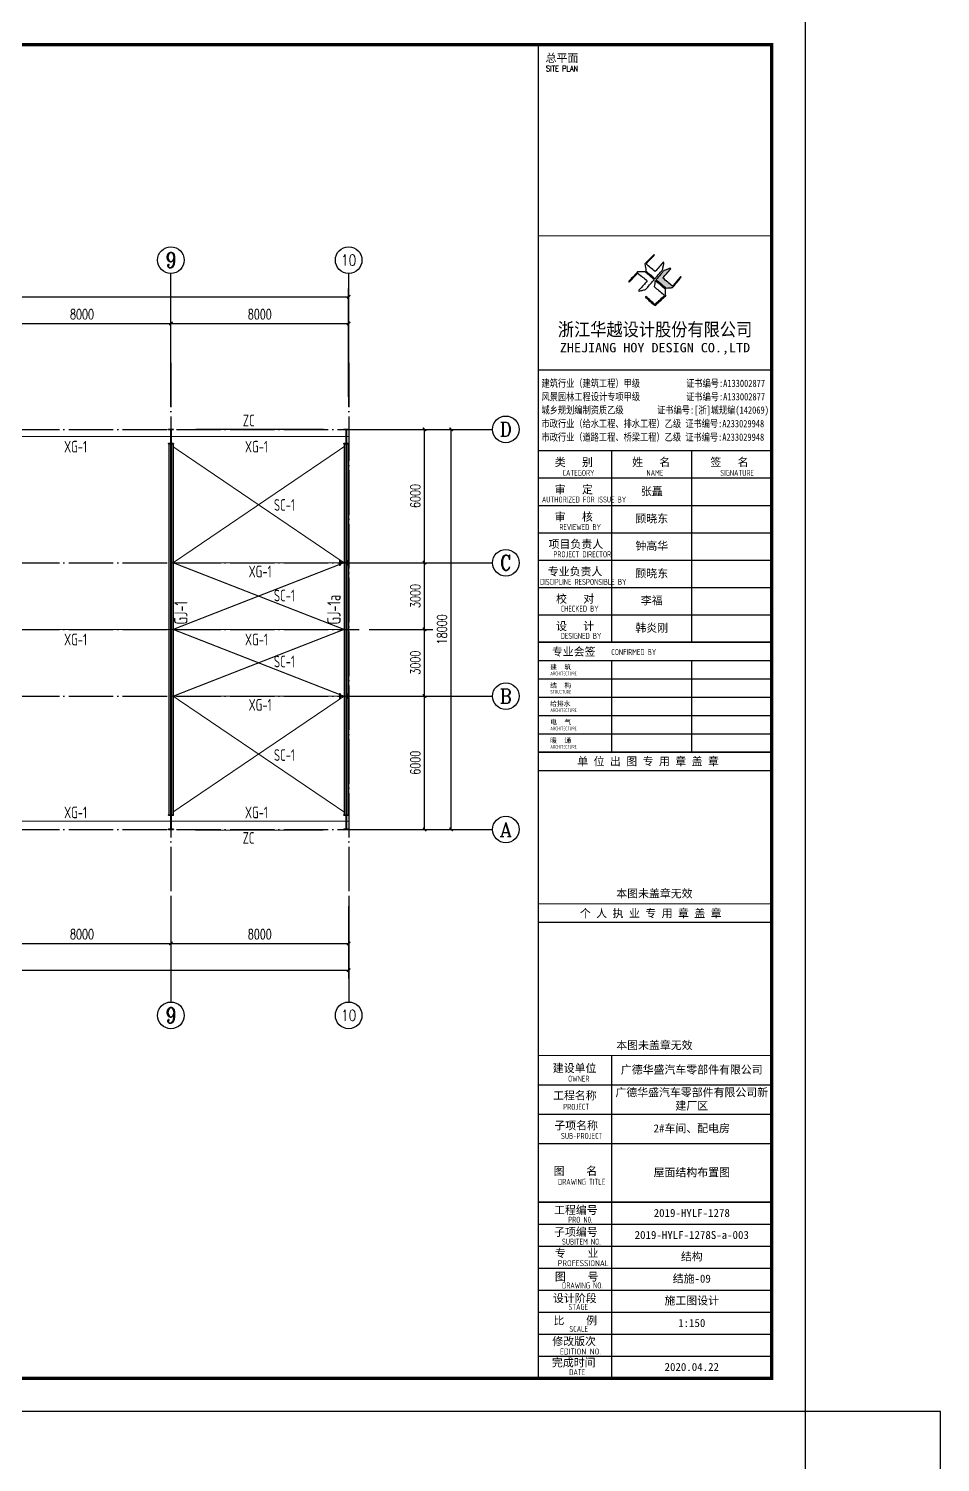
# Model space of a CAD drawing. Header units: millimetres. Extents: x 4533265 to 4958735, y 18976699 to 19555898.
# Drawn here: x 4621737 to 4662774, y 19134250 to 19198749 of the extents above; entities that cross this region are included whole.
import ezdxf
from ezdxf.enums import TextEntityAlignment as Align

# ---------------------------------------------------------------- set-up
doc = ezdxf.new("R2010")
doc.units = ezdxf.units.MM
doc.header["$LTSCALE"] = 1000
doc.header["$MEASUREMENT"] = 0
doc.linetypes.add('DOTE', pattern=[2.42, 2, -0.2, 0.02, -0.2])
doc.layers.get('Defpoints').update_dxf_attribs({"color": 1})
for name, color, linetype in [('3T_WOOD', 21, 'Continuous'), ('AXIS_TEXT', 7, 'Continuous'), ('AXIS_外部', 171, 'Continuous'), ('DOTE', 250, 'DOTE'), ('PUB_TEXT', 7, 'Continuous'), ('PUB_TITLE', 4, 'Continuous'), ('TK', 4, 'Continuous'), ('中粗', 4, 'Continuous')]:
    doc.layers.add(name, color=color, linetype=linetype)
doc.layers.add('Pkpm_柱子', color=3, linetype='Continuous', lineweight=35)
doc.styles.add('-宋体', font='', dxfattribs={"width": 0.8})
doc.styles.add('_TCH_AXIS', font='COMPLEX', dxfattribs={"bigfont": 'GBCBIG'})
doc.styles.add('_TCH_DIM_T3', font='SIMPLEX', dxfattribs={"width": 0.705882, "bigfont": 'GBCBIG'})
doc.styles.add('COMPLEX', font='COMPLEX')
doc.styles.add('HT', font='simhei.ttf', dxfattribs={"width": 0.7})
doc.styles.add('ROMANS', font='romans', dxfattribs={"width": 0.65, "height": 231.275})
doc.styles.add('TSSD_Dimension', font='Tssdeng.shx', dxfattribs={"width": 0.7, "bigfont": 'hztxt.shx'})
doc.styles.add('TSSD_REIN', font='tssdeng.shx', dxfattribs={"width": 0.7, "bigfont": 'tssdchn.shx'})
doc.styles.add('图签宋体', font='', dxfattribs={"height": 300})
doc.styles.add('图签黑体', font='simhei.ttf', dxfattribs={"height": 550})
doc.styles.get('-宋体').set_extended_font_data('SimSun')
doc.styles.get('图签宋体').set_extended_font_data('NSimSun')
doc.dimstyles.new('_TCH_ARCH&&150', dxfattribs={"dimtxt": 446.25, "dimasz": 150, "dimexe": 375, "dimexo": 450, "dimgap": 189.375, "dimtad": 1, "dimdec": 0, "dimzin": 0, "dimdsep": 46, "dimtxsty": '_TCH_DIM_T3', "dimblk": 'ARCHTICK', "dimcen": 0.09, "dimclrt": 7, "dimazin": 2, "dimtfac": 1, "dimtdec": 0, "dimtix": 1, "dimtmove": 2, "dimatfit": 3, "dimfxl": 0, "dimtolj": 1, "dimtzin": 0, "dimarcsym": 0})

# ---------------------------------------------------------------- blocks, each defined once
blk = doc.blocks.new('Q2321321321')
at = {"layer": 'PUB_TEXT', "style": 'TSSD_Dimension', "width": 0.7}
for p in [(4592466, 19147904), (4600180, 19147904), (4608048, 19147904), (4615763, 19147904), (4624024, 19147904), (4632363, 19147904), (4640504, 19147904)]:
    blk.add_text('XG-1', height=525, dxfattribs=at).set_placement(p)
blk = doc.blocks.new('A$C053D6479')
at = {"layer": 'PUB_TITLE'}
h = blk.add_hatch(color=256, dxfattribs=at)
h.dxf.hatch_style = 1
edge = h.paths.add_edge_path()
edge.add_spline(control_points=[(1026, 827), (1105, 920), (1188, 1008), (1266, 1102)], knot_values=[13, 13, 13, 13, 14, 14, 14, 14], degree=3, periodic=0)
edge.add_spline(control_points=[(1266, 1102), (1258, 1111), (1249, 1119), (1239, 1116)], knot_values=[12, 12, 12, 12, 13, 13, 13, 13], degree=3, periodic=0)
edge.add_spline(control_points=[(1239, 1116), (1210, 1107), (1179, 1092), (1144, 1077)], knot_values=[11, 11, 11, 11, 12, 12, 12, 12], degree=3, periodic=0)
edge.add_spline(control_points=[(1144, 1077), (1109, 1063), (1069, 1053), (1047, 1038)], knot_values=[10, 10, 10, 10, 11, 11, 11, 11], degree=3, periodic=0)
edge.add_spline(control_points=[(1047, 1038), (1028, 1026), (1007, 992), (991, 972)], knot_values=[9, 9, 9, 9, 10, 10, 10, 10], degree=3, periodic=0)
edge.add_spline(control_points=[(991, 972), (942, 913), (899, 868), (849, 810)], knot_values=[8, 8, 8, 8, 9, 9, 9, 9], degree=3, periodic=0)
edge.add_spline(control_points=[(849, 810), (842, 801), (822, 776), (822, 775)], knot_values=[7, 7, 7, 7, 8, 8, 8, 8], degree=3, periodic=0)
edge.add_spline(control_points=[(822, 775), (823, 771), (848, 752), (859, 744)], knot_values=[6, 6, 6, 6, 7, 7, 7, 7], degree=3, periodic=0)
edge.add_spline(control_points=[(859, 744), (949, 670), (1035, 592), (1122, 521)], knot_values=[5, 5, 5, 5, 6, 6, 6, 6], degree=3, periodic=0)
edge.add_spline(control_points=[(1122, 521), (1153, 527), (1185, 530), (1217, 533)], knot_values=[4, 4, 4, 4, 5, 5, 5, 5], degree=3, periodic=0)
edge.add_spline(control_points=[(1217, 533), (1246, 535), (1293, 532), (1316, 542)], knot_values=[3, 3, 3, 3, 4, 4, 4, 4], degree=3, periodic=0)
edge.add_spline(control_points=[(1316, 542), (1327, 547), (1338, 565), (1349, 579)], knot_values=[2, 2, 2, 2, 3, 3, 3, 3], degree=3, periodic=0)
edge.add_spline(control_points=[(1349, 579), (1423, 670), (1507, 759), (1572, 848)], knot_values=[1, 1, 1, 1, 2, 2, 2, 2], degree=3, periodic=0)
edge.add_spline(control_points=[(1572, 848), (1564, 852), (1561, 861), (1551, 862)], knot_values=[0, 0, 0, 0, 1, 1, 1, 1], degree=3, periodic=0)
edge.add_spline(control_points=[(1551, 862), (1469, 769), (1393, 671), (1310, 579)], knot_values=[15, 15, 15, 15, 16, 16, 16, 16], degree=3, periodic=0)
edge.add_spline(control_points=[(1310, 579), (1216, 662), (1118, 742), (1026, 827)], knot_values=[14, 14, 14, 14, 15, 15, 15, 15], degree=3, periodic=0)
at = {"layer": 'TK'}
for points, knots in [([(1031, 1298), (1066, 1286), (1054, 1262), (1045, 1224), (1036, 1188), (1031, 1158), (1024, 1121), (1020, 1104), (1017, 1085), (1012, 1071), (1004, 1052), (976, 1026), (956, 1003), (906, 946), (866, 899), (814, 839), (806, 829), (789, 806), (787, 806), (777, 804), (728, 856), (719, 864), (651, 922), (580, 978), (514, 1036), (509, 1106), (488, 1176), (479, 1247), (570, 1343), (663, 1436), (758, 1526), (764, 1523), (768, 1518), (774, 1515), (693, 1422), (599, 1343), (520, 1249), (607, 1171), (698, 1096), (789, 1021), (874, 1109), (950, 1206), (1031, 1298)], [0, 0, 0, 0, 1, 1, 1, 2, 2, 2, 3, 3, 3, 4, 4, 4, 5, 5, 5, 6, 6, 6, 7, 7, 7, 8, 8, 8, 9, 9, 9, 10, 10, 10, 11, 11, 11, 12, 12, 12, 13, 13, 13, 14, 14, 14, 14]), ([(555, 949), (624, 891), (699, 833), (760, 773), (689, 691), (614, 604), (539, 517), (529, 505), (516, 487), (506, 482), (492, 475), (469, 472), (452, 467), (416, 456), (383, 448), (342, 438), (323, 433), (297, 422), (293, 440), (291, 452), (313, 470), (322, 480), (400, 566), (477, 652), (553, 736), (460, 815), (366, 894), (270, 970), (183, 883), (101, 791), (16, 703), (-18, 714), (9, 735), (28, 755), (103, 838), (192, 930), (266, 1005), (319, 1009), (387, 1005), (442, 1007), (456, 1008), (472, 1011), (485, 1007), (507, 1000), (534, 967), (555, 949)], [0, 0, 0, 0, 1, 1, 1, 2, 2, 2, 3, 3, 3, 4, 4, 4, 5, 5, 5, 6, 6, 6, 7, 7, 7, 8, 8, 8, 9, 9, 9, 10, 10, 10, 11, 11, 11, 12, 12, 12, 13, 13, 13, 14, 14, 14, 15, 15, 15, 15]), ([(1551, 862), (1561, 861), (1564, 852), (1572, 848), (1507, 759), (1423, 670), (1349, 579), (1338, 565), (1327, 547), (1316, 542), (1293, 532), (1246, 535), (1217, 533), (1185, 530), (1153, 527), (1122, 521), (1035, 592), (949, 670), (859, 744), (848, 752), (823, 771), (822, 775), (822, 776), (842, 801), (849, 810), (899, 868), (942, 913), (991, 972), (1007, 992), (1028, 1026), (1047, 1038), (1069, 1053), (1109, 1063), (1144, 1077), (1179, 1092), (1210, 1107), (1239, 1116), (1249, 1119), (1258, 1111), (1266, 1102), (1188, 1008), (1105, 920), (1026, 827), (1118, 742), (1216, 662), (1310, 579), (1393, 671), (1469, 769), (1551, 862)], [0, 0, 0, 0, 1, 1, 1, 2, 2, 2, 3, 3, 3, 4, 4, 4, 5, 5, 5, 6, 6, 6, 7, 7, 7, 8, 8, 8, 9, 9, 9, 10, 10, 10, 11, 11, 11, 12, 12, 12, 13, 13, 13, 14, 14, 14, 15, 15, 15, 16, 16, 16, 16]), ([(1097, 490), (1100, 425), (1106, 361), (1107, 294), (1018, 207), (925, 121), (830, 33), (818, 21), (800, 0), (787, 0), (768, -1), (725, 49), (712, 60), (662, 103), (616, 143), (568, 186), (545, 207), (518, 224), (499, 250), (501, 259), (511, 261), (516, 267), (609, 192), (696, 111), (785, 33), (883, 118), (977, 208), (1070, 298), (992, 373), (892, 456), (803, 534), (791, 544), (768, 561), (766, 569), (761, 588), (776, 634), (780, 655), (785, 690), (788, 721), (795, 746), (897, 661), (998, 576), (1097, 490)], [0, 0, 0, 0, 1, 1, 1, 2, 2, 2, 3, 3, 3, 4, 4, 4, 5, 5, 5, 6, 6, 6, 7, 7, 7, 8, 8, 8, 9, 9, 9, 10, 10, 10, 11, 11, 11, 12, 12, 12, 13, 13, 13, 14, 14, 14, 14])]:
    blk.add_open_spline(points, degree=3, knots=knots, dxfattribs=at)
blk = doc.blocks.new('GeYuanFrame_04811831', base_point=(18.76, 4.34))
at = {"layer": 'PUB_TITLE'}
for points in [[(554.76, 235.14), (554.76, 292.54)], [(578.76, 235.14), (578.76, 292.54)], [(554.76, 202.14), (554.76, 229.64)], [(578.76, 202.14), (578.76, 229.64)], [(554.76, 14.34), (554.76, 111.14)]]:
    blk.add_lwpolyline(points, dxfattribs=at)
at = {"layer": 'TK'}
for p, q in [((43.76, 414.34), (602.76, 414.34)), ((532.76, 316.74), (602.76, 316.74)), ((532.76, 284.34), (602.76, 284.34)), ((532.76, 276.14), (602.76, 276.14)), ((532.76, 267.94), (602.76, 267.94)), ((532.76, 259.74), (602.76, 259.74)), ((532.76, 251.54), (602.76, 251.54)), ((532.76, 243.34), (602.76, 243.34)), ((532.76, 235.14), (602.76, 235.14)), ((532.76, 235.14), (602.76, 235.14)), ((532.76, 102.34), (602.76, 102.34)), ((532.76, 93.54), (602.76, 93.54)), ((532.76, 84.74), (554.76, 84.74)), ((532.76, 84.74), (602.76, 84.74)), ((532.76, 67.18), (602.76, 67.18)), ((532.76, 67.14), (602.76, 67.14)), ((532.76, 60.58), (602.76, 60.58)), ((532.76, 53.98), (602.76, 53.98)), ((532.76, 47.38), (602.76, 47.38)), ((532.76, 40.78), (602.76, 40.78)), ((532.76, 34.18), (602.76, 34.18)), ((532.76, 27.58), (602.76, 27.58)), ((532.76, 20.98), (602.76, 20.98)), ((532.76, 14.34), (602.76, 14.34))]:
    blk.add_line(p, q, dxfattribs=at)
for points in [[(18.76, 424.34), (612.76, 424.34), (612.76, 4.34), (18.76, 4.34), (18.76, 424.34)], [(532.76, 292.54), (602.76, 292.54)], [(532.76, 235.14), (602.76, 235.14)], [(532.76, 229.64), (602.76, 229.64)], [(532.76, 224.14), (602.76, 224.14)], [(532.76, 218.64), (602.76, 218.64)], [(532.76, 213.14), (602.76, 213.14)], [(532.76, 207.64), (602.76, 207.64)], [(532.76, 202.14), (602.76, 202.14)], [(532.76, 196.64), (602.76, 196.64)], [(532.76, 151.14), (602.76, 151.14)]]:
    blk.add_lwpolyline(points, dxfattribs=at)
at = {"layer": 'TK', "const_width": 1}
blk.add_lwpolyline([(602.76, 414.34), (43.76, 414.34), (43.76, 14.34), (602.76, 14.34)], close=True, dxfattribs=at)
at = {"layer": 'TK'}
for points, const_width in [([(532.76, 414.34), (532.76, 14.34)], 0.4), ([(532.76, 356.95), (602.76, 356.95)], 0.35), ([(532.76, 292.54), (602.76, 292.54)], 0.35), ([(532.76, 292.54), (602.76, 292.54)], 0.35), ([(532.76, 235.14), (602.76, 235.14)], 0.35), ([(532.76, 202.14), (602.76, 202.14)], 0.35), ([(532.76, 156.64), (602.76, 156.64)], 0.35), ([(532.76, 111.14), (602.76, 111.14)], 0.35), ([(532.76, 67.18), (602.76, 67.18)], 0.35)]:
    blk.add_lwpolyline(points, dxfattribs=dict(at, const_width=const_width))
at = {"layer": 'PUB_TITLE', "xscale": 0.01000000000021828, "yscale": 0.01000000000021828, "zscale": 0.01}
blk.add_blockref('A$C053D6479', (559.86, 336.08), dxfattribs=at)
at = {"layer": 'TK', "style": '图签宋体'}
for s, height, p in [('总平面', 2.4, (534.9, 409.1)), ('类   别', 2.4, (537.65, 287.9)), ('姓   名', 2.4, (560.87, 287.9)), ('签   名', 2.4, (584.35, 287.9)), ('审   定', 2.4, (537.65, 279.7)), ('审   核', 2.4, (537.65, 271.5)), ('项目负责人', 2.4, (535.8, 263.3)), ('专业负责人', 2.4, (535.56, 255.1)), ('校   对', 2.4, (538.06, 246.9)), ('设   计', 2.4, (538.03, 238.7)), ('专业会签', 2.4, (536.79, 231.05)), ('建  筑', 1.44, (536.28, 226.92)), ('结  构', 1.44, (536.28, 221.42)), ('给排水', 1.44, (536.28, 215.92)), ('电  气', 1.44, (536.28, 210.42)), ('暖  通', 1.44, (536.28, 204.92)), ('单 位 出 图 专 用 章 盖 章', 2.4, (544.39, 198.16)), ('本图未盖章无效', 2.4, (556.1, 158.51)), ('个 人 执 业 专 用 章 盖 章', 2.4, (545.19, 152.58)), ('本图未盖章无效', 2.4, (556.1, 113.01)), ('建设单位', 2.4, (537.06, 106.14)), ('工程名称', 2.4, (537.14, 97.93)), ('子项名称', 2.4, (537.52, 88.95)), ('图    名', 2.4, (537.3, 75.3)), ('工程编号', 2.4, (537.44, 63.58)), ('子项编号', 2.4, (537.44, 57)), ('专    业', 2.4, (537.68, 50.69)), ('图    号', 2.4, (537.69, 43.58)), ('设计阶段', 2.4, (537.12, 37.12)), ('比    例', 2.4, (537.26, 30.44)), ('修改版次', 2.4, (536.91, 24.22)), ('完成时间', 2.4, (536.79, 17.83))]:
    blk.add_text(s, height=height, dxfattribs=at).set_placement(p)
at = {"layer": 'TK'}
for s, height, style, width, p in [('SITE PLAN', 1.697, 'ROMANS', 0.76, (535.02, 406.31)), ('建筑行业（建筑工程）甲级           证书编号:A133002877', 2.2, '-宋体', 0.8, (533.67, 311.64)), ('风景园林工程设计专项甲级           证书编号:A133002877', 2.2, '-宋体', 0.8, (533.67, 307.62)), ('城乡规划编制资质乙级        证书编号:[浙]城规编(142069)', 2.2, '-宋体', 0.8, (533.67, 303.63)), ('市政行业（给水工程、排水工程）乙级 证书编号:A233029948', 2.2, '-宋体', 0.8, (533.67, 299.55)), ('市政行业（道路工程、桥梁工程）乙级 证书编号:A233029948', 2.2, '-宋体', 0.8, (533.67, 295.5)), ('CATEGORY', 1.8, 'TSSD_REIN', 0.7, (539.99, 284.98)), ('NAME', 1.8, 'TSSD_REIN', 0.7, (565.18, 284.98)), ('SIGNATURE', 1.8, 'TSSD_REIN', 0.7, (587.34, 284.98)), ('AUTHORIZED FOR ISSUE BY', 1.8, 'TSSD_REIN', 0.7, (533.79, 276.98)), ('REVIEWED BY', 1.8, 'TSSD_REIN', 0.7, (539.03, 268.72)), ('PROJECT DIRECTOR', 1.8, 'TSSD_REIN', 0.7, (537.22, 260.55)), ('DISCIPLINE RESPONSIBLE BY', 1.8, 'TSSD_REIN', 0.7, (533.25, 252.28)), ('CHECKED BY', 1.8, 'TSSD_REIN', 0.7, (539.42, 244.25)), ('DESIGNED BY', 1.8, 'TSSD_REIN', 0.7, (539.43, 236.08)), ('CONFIRMED BY', 1.8, 'TSSD_REIN', 0.7, (554.61, 231.23)), ('ARCHITECTURE', 1.08, 'TSSD_REIN', 0.7, (536.32, 225.15)), ('STRUCTURE', 1.08, 'TSSD_REIN', 0.7, (536.32, 219.65)), ('ARCHITECTURE', 1.08, 'TSSD_REIN', 0.7, (536.32, 214.15)), ('ARCHITECTURE', 1.08, 'TSSD_REIN', 0.7, (536.32, 208.65)), ('ARCHITECTURE', 1.08, 'TSSD_REIN', 0.7, (536.32, 203.15)), ('OWNER', 1.8, 'TSSD_REIN', 0.7, (541.65, 103.29)), ('PROJECT', 1.8, 'TSSD_REIN', 0.7, (540.19, 94.83)), ('SUB-PROJECT', 1.8, 'TSSD_REIN', 0.7, (539.53, 86.11)), ('DRAWING TITLE', 1.8, 'TSSD_REIN', 0.7, (538.64, 72.34)), ('PRO N0.', 1.8, 'TSSD_REIN', 0.7, (541.68, 60.96)), ('SUBITEM NO.', 1.8, 'TSSD_REIN', 0.7, (539.82, 54.39)), ('PROFESSIONAL', 1.8, 'TSSD_REIN', 0.8, (538.55, 47.95)), ('DRAWING NO.', 1.8, 'TSSD_REIN', 0.7, (539.86, 41.26)), ('STAGE', 1.8, 'TSSD_REIN', 0.7, (541.76, 34.84)), ('SCALE', 1.8, 'TSSD_REIN', 0.7, (542.05, 28.23)), ('EDITION NO.', 1.8, 'TSSD_REIN', 0.8, (539.2, 21.45)), ('DATE', 1.8, 'TSSD_REIN', 0.7, (542, 15.26))]:
    blk.add_text(s, height=height, dxfattribs=dict(at, style=style, width=width)).set_placement(p)
for s, height, style, width, p in [('浙江华越设计股份有限公司', 3.96, 'HT', 0.9, (567.74, 328.97)), ('ZHEJIANG HOY DESIGN CO.,LTD', 2.8, '图签黑体', 1.11, (567.73, 323.1))]:
    blk.add_text(s, height=height, dxfattribs=dict(at, style=style, width=width)).set_placement(p, align=Align.MIDDLE)
at = {"layer": 'TK', "char_height": 2.4, "attachment_point": 5, "style": '图签宋体'}
for s, insert, width in [('张矗', (566.76, 280.21), 24), ('顾晓东', (566.76, 272.04), 24), ('钟高华', (566.76, 263.84), 24), ('顾晓东', (566.76, 255.57), 24), ('李福', (566.76, 247.44), 24), ('韩炎刚', (566.76, 239.24), 24), ('广德华盛汽车零部件有限公司', (578.76, 106.74), 48), ('广德华盛汽车零部件有限公司新建厂区', (578.76, 97.94), 48), ('2#车间、配电房', (578.76, 89.14), 48), ('屋面结构布置图', (578.76, 75.94), 48), ('2019-HYLF-1278', (578.76, 63.88), 48), ('2019-HYLF-1278S-a-003', (578.76, 57.28), 48), ('结构', (578.76, 50.68), 48), ('结施-09', (578.76, 44.08), 48), ('施工图设计', (578.76, 37.48), 48), ('1:150', (578.76, 30.88), 48), ('2020.04.22', (578.76, 17.69), 48)]:
    blk.add_mtext(s, dxfattribs=dict(at, insert=insert, width=width))
blk = doc.blocks.new('W3Q42Q321321321')
at = {"layer": 'Pkpm_柱子'}
for points in [[(4580361, 19114913), (4580361, 19114901), (4580256, 19114901), (4580256, 19114275), (4580361, 19114275), (4580361, 19114263), (4580141, 19114263), (4580141, 19114275), (4580246, 19114275), (4580246, 19114901), (4580141, 19114901), (4580141, 19114913)], [(4588251, 19114913), (4588251, 19114901), (4588146, 19114901), (4588146, 19114275), (4588251, 19114275), (4588251, 19114263), (4588031, 19114263), (4588031, 19114275), (4588136, 19114275), (4588136, 19114901), (4588031, 19114901), (4588031, 19114913)], [(4596251, 19114913), (4596251, 19114901), (4596146, 19114901), (4596146, 19114275), (4596251, 19114275), (4596251, 19114263), (4596031, 19114263), (4596031, 19114275), (4596136, 19114275), (4596136, 19114901), (4596031, 19114901), (4596031, 19114913)], [(4604251, 19114913), (4604251, 19114901), (4604146, 19114901), (4604146, 19114275), (4604251, 19114275), (4604251, 19114263), (4604031, 19114263), (4604031, 19114275), (4604136, 19114275), (4604136, 19114901), (4604031, 19114901), (4604031, 19114913)], [(4612251, 19114913), (4612251, 19114901), (4612146, 19114901), (4612146, 19114275), (4612251, 19114275), (4612251, 19114263), (4612031, 19114263), (4612031, 19114275), (4612136, 19114275), (4612136, 19114901), (4612031, 19114901), (4612031, 19114913)], [(4620251, 19114913), (4620251, 19114901), (4620146, 19114901), (4620146, 19114275), (4620251, 19114275), (4620251, 19114263), (4620031, 19114263), (4620031, 19114275), (4620136, 19114275), (4620136, 19114901), (4620031, 19114901), (4620031, 19114913)], [(4628251, 19114913), (4628251, 19114901), (4628146, 19114901), (4628146, 19114275), (4628251, 19114275), (4628251, 19114263), (4628031, 19114263), (4628031, 19114275), (4628136, 19114275), (4628136, 19114901), (4628031, 19114901), (4628031, 19114913)], [(4636141, 19114913), (4636141, 19114901), (4636036, 19114901), (4636036, 19114275), (4636141, 19114275), (4636141, 19114263), (4635921, 19114263), (4635921, 19114275), (4636026, 19114275), (4636026, 19114901), (4635921, 19114901), (4635921, 19114913)], [(4580541, 19108803), (4580529, 19108803), (4580529, 19108908), (4580153, 19108908), (4580153, 19108803), (4580141, 19108803), (4580141, 19109023), (4580153, 19109023), (4580153, 19108918), (4580529, 19108918), (4580529, 19109023), (4580541, 19109023)], [(4636141, 19108803), (4636129, 19108803), (4636129, 19108908), (4635753, 19108908), (4635753, 19108803), (4635741, 19108803), (4635741, 19109023), (4635753, 19109023), (4635753, 19108918), (4636129, 19108918), (4636129, 19109023), (4636141, 19109023)], [(4580541, 19102803), (4580529, 19102803), (4580529, 19102908), (4580153, 19102908), (4580153, 19102803), (4580141, 19102803), (4580141, 19103023), (4580153, 19103023), (4580153, 19102918), (4580529, 19102918), (4580529, 19103023), (4580541, 19103023)], [(4636141, 19102803), (4636129, 19102803), (4636129, 19102908), (4635753, 19102908), (4635753, 19102803), (4635741, 19102803), (4635741, 19103023), (4635753, 19103023), (4635753, 19102918), (4636129, 19102918), (4636129, 19103023), (4636141, 19103023)], [(4580361, 19097563), (4580361, 19097551), (4580256, 19097551), (4580256, 19096925), (4580361, 19096925), (4580361, 19096913), (4580141, 19096913), (4580141, 19096925), (4580246, 19096925), (4580246, 19097551), (4580141, 19097551), (4580141, 19097563)], [(4588251, 19097563), (4588251, 19097551), (4588146, 19097551), (4588146, 19096925), (4588251, 19096925), (4588251, 19096913), (4588031, 19096913), (4588031, 19096925), (4588136, 19096925), (4588136, 19097551), (4588031, 19097551), (4588031, 19097563)], [(4596251, 19097563), (4596251, 19097551), (4596146, 19097551), (4596146, 19096925), (4596251, 19096925), (4596251, 19096913), (4596031, 19096913), (4596031, 19096925), (4596136, 19096925), (4596136, 19097551), (4596031, 19097551), (4596031, 19097563)], [(4604251, 19097563), (4604251, 19097551), (4604146, 19097551), (4604146, 19096925), (4604251, 19096925), (4604251, 19096913), (4604031, 19096913), (4604031, 19096925), (4604136, 19096925), (4604136, 19097551), (4604031, 19097551), (4604031, 19097563)], [(4612251, 19097563), (4612251, 19097551), (4612146, 19097551), (4612146, 19096925), (4612251, 19096925), (4612251, 19096913), (4612031, 19096913), (4612031, 19096925), (4612136, 19096925), (4612136, 19097551), (4612031, 19097551), (4612031, 19097563)], [(4620251, 19097563), (4620251, 19097551), (4620146, 19097551), (4620146, 19096925), (4620251, 19096925), (4620251, 19096913), (4620031, 19096913), (4620031, 19096925), (4620136, 19096925), (4620136, 19097551), (4620031, 19097551), (4620031, 19097563)], [(4628251, 19097563), (4628251, 19097551), (4628146, 19097551), (4628146, 19096925), (4628251, 19096925), (4628251, 19096913), (4628031, 19096913), (4628031, 19096925), (4628136, 19096925), (4628136, 19097551), (4628031, 19097551), (4628031, 19097563)], [(4636141, 19097563), (4636141, 19097551), (4636036, 19097551), (4636036, 19096925), (4636141, 19096925), (4636141, 19096913), (4635921, 19096913), (4635921, 19096925), (4636026, 19096925), (4636026, 19097551), (4635921, 19097551), (4635921, 19097563)]]:
    blk.add_hatch(color=256, dxfattribs=at).paths.add_polyline_path(points)
at = {"color": 35, "linetype": 'ByBlock', "ltscale": 3}
for p, q in [((4580151, 19114263), (4580151, 19097563)), ((4580231, 19114263), (4580231, 19097563)), ((4580271, 19114263), (4580271, 19097563)), ((4580351, 19114263), (4580351, 19097563)), ((4588041, 19114263), (4588041, 19097563)), ((4588121, 19114263), (4588121, 19097563)), ((4588161, 19114263), (4588161, 19097563)), ((4588241, 19114263), (4588241, 19097563)), ((4596041, 19114263), (4596041, 19097563)), ((4596121, 19114263), (4596121, 19097563)), ((4596161, 19114263), (4596161, 19097563)), ((4596241, 19114263), (4596241, 19097563)), ((4604041, 19114263), (4604041, 19097563)), ((4604121, 19114263), (4604121, 19097563)), ((4604161, 19114263), (4604161, 19097563)), ((4604241, 19114263), (4604241, 19097563)), ((4612041, 19114263), (4612041, 19097563)), ((4612121, 19114263), (4612121, 19097563)), ((4612161, 19114263), (4612161, 19097563)), ((4612241, 19114263), (4612241, 19097563)), ((4620041, 19114263), (4620041, 19097563)), ((4620121, 19114263), (4620121, 19097563)), ((4620161, 19114263), (4620161, 19097563)), ((4620241, 19114263), (4620241, 19097563)), ((4628041, 19114263), (4628041, 19097563)), ((4628121, 19114263), (4628121, 19097563)), ((4628161, 19114263), (4628161, 19097563)), ((4628241, 19114263), (4628241, 19097563)), ((4635931, 19114263), (4635931, 19097563)), ((4636011, 19114263), (4636011, 19097563)), ((4636051, 19114263), (4636051, 19097563)), ((4636131, 19114263), (4636131, 19097563))]:
    blk.add_line(p, q, dxfattribs=at)
at = {"layer": 'Pkpm_柱子'}
for points in [[(4580361, 19114913), (4580361, 19114901), (4580256, 19114901), (4580256, 19114275), (4580361, 19114275), (4580361, 19114263), (4580141, 19114263), (4580141, 19114275), (4580246, 19114275), (4580246, 19114901), (4580141, 19114901), (4580141, 19114913)], [(4588251, 19114913), (4588251, 19114901), (4588146, 19114901), (4588146, 19114275), (4588251, 19114275), (4588251, 19114263), (4588031, 19114263), (4588031, 19114275), (4588136, 19114275), (4588136, 19114901), (4588031, 19114901), (4588031, 19114913)], [(4596251, 19114913), (4596251, 19114901), (4596146, 19114901), (4596146, 19114275), (4596251, 19114275), (4596251, 19114263), (4596031, 19114263), (4596031, 19114275), (4596136, 19114275), (4596136, 19114901), (4596031, 19114901), (4596031, 19114913)], [(4604251, 19114913), (4604251, 19114901), (4604146, 19114901), (4604146, 19114275), (4604251, 19114275), (4604251, 19114263), (4604031, 19114263), (4604031, 19114275), (4604136, 19114275), (4604136, 19114901), (4604031, 19114901), (4604031, 19114913)], [(4612251, 19114913), (4612251, 19114901), (4612146, 19114901), (4612146, 19114275), (4612251, 19114275), (4612251, 19114263), (4612031, 19114263), (4612031, 19114275), (4612136, 19114275), (4612136, 19114901), (4612031, 19114901), (4612031, 19114913)], [(4620251, 19114913), (4620251, 19114901), (4620146, 19114901), (4620146, 19114275), (4620251, 19114275), (4620251, 19114263), (4620031, 19114263), (4620031, 19114275), (4620136, 19114275), (4620136, 19114901), (4620031, 19114901), (4620031, 19114913)], [(4628251, 19114913), (4628251, 19114901), (4628146, 19114901), (4628146, 19114275), (4628251, 19114275), (4628251, 19114263), (4628031, 19114263), (4628031, 19114275), (4628136, 19114275), (4628136, 19114901), (4628031, 19114901), (4628031, 19114913)], [(4636141, 19114913), (4636141, 19114901), (4636036, 19114901), (4636036, 19114275), (4636141, 19114275), (4636141, 19114263), (4635921, 19114263), (4635921, 19114275), (4636026, 19114275), (4636026, 19114901), (4635921, 19114901), (4635921, 19114913)], [(4580541, 19108803), (4580529, 19108803), (4580529, 19108908), (4580153, 19108908), (4580153, 19108803), (4580141, 19108803), (4580141, 19109023), (4580153, 19109023), (4580153, 19108918), (4580529, 19108918), (4580529, 19109023), (4580541, 19109023)], [(4636141, 19108803), (4636129, 19108803), (4636129, 19108908), (4635753, 19108908), (4635753, 19108803), (4635741, 19108803), (4635741, 19109023), (4635753, 19109023), (4635753, 19108918), (4636129, 19108918), (4636129, 19109023), (4636141, 19109023)], [(4580541, 19102803), (4580529, 19102803), (4580529, 19102908), (4580153, 19102908), (4580153, 19102803), (4580141, 19102803), (4580141, 19103023), (4580153, 19103023), (4580153, 19102918), (4580529, 19102918), (4580529, 19103023), (4580541, 19103023)], [(4636141, 19102803), (4636129, 19102803), (4636129, 19102908), (4635753, 19102908), (4635753, 19102803), (4635741, 19102803), (4635741, 19103023), (4635753, 19103023), (4635753, 19102918), (4636129, 19102918), (4636129, 19103023), (4636141, 19103023)], [(4580361, 19097563), (4580361, 19097551), (4580256, 19097551), (4580256, 19096925), (4580361, 19096925), (4580361, 19096913), (4580141, 19096913), (4580141, 19096925), (4580246, 19096925), (4580246, 19097551), (4580141, 19097551), (4580141, 19097563)], [(4588251, 19097563), (4588251, 19097551), (4588146, 19097551), (4588146, 19096925), (4588251, 19096925), (4588251, 19096913), (4588031, 19096913), (4588031, 19096925), (4588136, 19096925), (4588136, 19097551), (4588031, 19097551), (4588031, 19097563)], [(4596251, 19097563), (4596251, 19097551), (4596146, 19097551), (4596146, 19096925), (4596251, 19096925), (4596251, 19096913), (4596031, 19096913), (4596031, 19096925), (4596136, 19096925), (4596136, 19097551), (4596031, 19097551), (4596031, 19097563)], [(4604251, 19097563), (4604251, 19097551), (4604146, 19097551), (4604146, 19096925), (4604251, 19096925), (4604251, 19096913), (4604031, 19096913), (4604031, 19096925), (4604136, 19096925), (4604136, 19097551), (4604031, 19097551), (4604031, 19097563)], [(4612251, 19097563), (4612251, 19097551), (4612146, 19097551), (4612146, 19096925), (4612251, 19096925), (4612251, 19096913), (4612031, 19096913), (4612031, 19096925), (4612136, 19096925), (4612136, 19097551), (4612031, 19097551), (4612031, 19097563)], [(4620251, 19097563), (4620251, 19097551), (4620146, 19097551), (4620146, 19096925), (4620251, 19096925), (4620251, 19096913), (4620031, 19096913), (4620031, 19096925), (4620136, 19096925), (4620136, 19097551), (4620031, 19097551), (4620031, 19097563)], [(4628251, 19097563), (4628251, 19097551), (4628146, 19097551), (4628146, 19096925), (4628251, 19096925), (4628251, 19096913), (4628031, 19096913), (4628031, 19096925), (4628136, 19096925), (4628136, 19097551), (4628031, 19097551), (4628031, 19097563)], [(4636141, 19097563), (4636141, 19097551), (4636036, 19097551), (4636036, 19096925), (4636141, 19096925), (4636141, 19096913), (4635921, 19096913), (4635921, 19096925), (4636026, 19096925), (4636026, 19097551), (4635921, 19097551), (4635921, 19097563)]]:
    blk.add_lwpolyline(points, close=True, dxfattribs=at)
blk = doc.blocks.new('_ArchTick')
at = {"color": 0, "linetype": 'ByBlock', "const_width": 0.4}
blk.add_lwpolyline([(-0.5, -0.5), (0.5, 0.5)], dxfattribs=at)
blk = doc.blocks.new('*D755')
at = {"layer": 'AXIS_外部', "color": 0, "lineweight": -2}
for p, q in [((4620141, 19182187), (4620141, 19185862)), ((4628141, 19182187), (4628141, 19185862)), ((4620141, 19185487), (4628141, 19185487))]:
    blk.add_line(p, q, dxfattribs=at)
at = {"layer": 'Defpoints', "color": 0}
for p in [(4628141, 19185487), (4620141, 19181737), (4628141, 19181737)]:
    blk.add_point(p, dxfattribs=at)
at = {"layer": 'AXIS_外部', "color": 0, "lineweight": -2, "xscale": 150, "yscale": 150, "zscale": 150, "rotation": 180}
blk.add_blockref('_ArchTick', (4620141, 19185487), dxfattribs=at)
at = {"layer": 'AXIS_外部', "color": 0, "lineweight": -2, "xscale": 150, "yscale": 150, "zscale": 150}
blk.add_blockref('_ArchTick', (4628141, 19185487), dxfattribs=at)
at = {"layer": 'AXIS_外部', "color": 7, "insert": (4624141, 19185900), "char_height": 446.2, "attachment_point": 5, "style": '_TCH_DIM_T3'}
blk.add_mtext('\\A1;8000', dxfattribs=at)
blk = doc.blocks.new('*D756')
at = {"layer": 'AXIS_外部', "color": 0, "lineweight": -2}
for p, q in [((4628141, 19182187), (4628141, 19185862)), ((4636141, 19182187), (4636141, 19185862)), ((4628141, 19185487), (4636141, 19185487))]:
    blk.add_line(p, q, dxfattribs=at)
at = {"layer": 'Defpoints', "color": 0}
for p in [(4636141, 19185487), (4628141, 19181737), (4636141, 19181737)]:
    blk.add_point(p, dxfattribs=at)
at = {"layer": 'AXIS_外部', "color": 0, "lineweight": -2, "xscale": 150, "yscale": 150, "zscale": 150, "rotation": 180}
blk.add_blockref('_ArchTick', (4628141, 19185487), dxfattribs=at)
at = {"layer": 'AXIS_外部', "color": 0, "lineweight": -2, "xscale": 150, "yscale": 150, "zscale": 150}
blk.add_blockref('_ArchTick', (4636141, 19185487), dxfattribs=at)
at = {"layer": 'AXIS_外部', "color": 7, "insert": (4632141, 19185900), "char_height": 446.2, "attachment_point": 5, "style": '_TCH_DIM_T3'}
blk.add_mtext('\\A1;8000', dxfattribs=at)
blk = doc.blocks.new('*D757')
at = {"layer": 'AXIS_外部', "color": 0, "lineweight": -2}
for p, q in [((4580141, 19182187), (4580141, 19187062)), ((4580141, 19186687), (4636141, 19186687)), ((4636141, 19182187), (4636141, 19187062))]:
    blk.add_line(p, q, dxfattribs=at)
at = {"layer": 'Defpoints', "color": 0}
for p in [(4636141, 19186687), (4580141, 19181737), (4636141, 19181737)]:
    blk.add_point(p, dxfattribs=at)
at = {"layer": 'AXIS_外部', "color": 0, "lineweight": -2, "xscale": 150, "yscale": 150, "zscale": 150, "rotation": 180}
blk.add_blockref('_ArchTick', (4580141, 19186687), dxfattribs=at)
at = {"layer": 'AXIS_外部', "color": 0, "lineweight": -2, "xscale": 150, "yscale": 150, "zscale": 150}
blk.add_blockref('_ArchTick', (4636141, 19186687), dxfattribs=at)
at = {"layer": 'AXIS_外部', "color": 7, "insert": (4608141, 19187100), "char_height": 446.2, "attachment_point": 5, "style": '_TCH_DIM_T3'}
blk.add_mtext('\\A1;56000', dxfattribs=at)
blk = doc.blocks.new('*D758')
at = {"layer": 'AXIS_外部', "color": 0, "lineweight": -2}
for p, q in [((4637063, 19168722), (4639931, 19168722)), ((4639556, 19162722), (4639556, 19168722)), ((4637063, 19162722), (4639931, 19162722))]:
    blk.add_line(p, q, dxfattribs=at)
at = {"layer": 'Defpoints', "color": 0}
for p in [(4636613, 19168722), (4639556, 19168722), (4636613, 19162722)]:
    blk.add_point(p, dxfattribs=at)
at = {"layer": 'AXIS_外部', "color": 0, "lineweight": -2, "xscale": 150, "yscale": 150, "zscale": 150}
for p, rotation in [((4639556, 19168722), 90), ((4639556, 19162722), 270)]:
    blk.add_blockref('_ArchTick', p, dxfattribs=dict(at, rotation=rotation))
at = {"layer": 'AXIS_外部', "color": 7, "insert": (4639143, 19165722), "char_height": 446.2, "attachment_point": 5, "rotation": 90, "style": '_TCH_DIM_T3'}
blk.add_mtext('\\A1;6000', dxfattribs=at)
blk = doc.blocks.new('*D759')
at = {"layer": 'AXIS_外部', "color": 0, "lineweight": -2}
for p, q in [((4637063, 19171722), (4639931, 19171722)), ((4639556, 19168722), (4639556, 19171722)), ((4637063, 19168722), (4639931, 19168722))]:
    blk.add_line(p, q, dxfattribs=at)
at = {"layer": 'Defpoints', "color": 0}
for p in [(4636613, 19171722), (4639556, 19171722), (4636613, 19168722)]:
    blk.add_point(p, dxfattribs=at)
at = {"layer": 'AXIS_外部', "color": 0, "lineweight": -2, "xscale": 150, "yscale": 150, "zscale": 150}
for p, rotation in [((4639556, 19171722), 90), ((4639556, 19168722), 270)]:
    blk.add_blockref('_ArchTick', p, dxfattribs=dict(at, rotation=rotation))
at = {"layer": 'AXIS_外部', "color": 7, "insert": (4639143, 19170222), "char_height": 446.2, "attachment_point": 5, "rotation": 90, "style": '_TCH_DIM_T3'}
blk.add_mtext('\\A1;3000', dxfattribs=at)
blk = doc.blocks.new('*D760')
at = {"layer": 'AXIS_外部', "color": 0, "lineweight": -2}
for p, q in [((4637063, 19174722), (4639931, 19174722)), ((4639556, 19171722), (4639556, 19174722)), ((4637063, 19171722), (4639931, 19171722))]:
    blk.add_line(p, q, dxfattribs=at)
at = {"layer": 'Defpoints', "color": 0}
for p in [(4636613, 19174722), (4639556, 19174722), (4636613, 19171722)]:
    blk.add_point(p, dxfattribs=at)
at = {"layer": 'AXIS_外部', "color": 0, "lineweight": -2, "xscale": 150, "yscale": 150, "zscale": 150}
for p, rotation in [((4639556, 19174722), 90), ((4639556, 19171722), 270)]:
    blk.add_blockref('_ArchTick', p, dxfattribs=dict(at, rotation=rotation))
at = {"layer": 'AXIS_外部', "color": 7, "insert": (4639143, 19173222), "char_height": 446.2, "attachment_point": 5, "rotation": 90, "style": '_TCH_DIM_T3'}
blk.add_mtext('\\A1;3000', dxfattribs=at)
blk = doc.blocks.new('*D761')
at = {"layer": 'AXIS_外部', "color": 0, "lineweight": -2}
for p, q in [((4637063, 19180722), (4639931, 19180722)), ((4639556, 19174722), (4639556, 19180722)), ((4637063, 19174722), (4639931, 19174722))]:
    blk.add_line(p, q, dxfattribs=at)
at = {"layer": 'Defpoints', "color": 0}
for p in [(4636613, 19180722), (4639556, 19180722), (4636613, 19174722)]:
    blk.add_point(p, dxfattribs=at)
at = {"layer": 'AXIS_外部', "color": 0, "lineweight": -2, "xscale": 150, "yscale": 150, "zscale": 150}
for p, rotation in [((4639556, 19180722), 90), ((4639556, 19174722), 270)]:
    blk.add_blockref('_ArchTick', p, dxfattribs=dict(at, rotation=rotation))
at = {"layer": 'AXIS_外部', "color": 7, "insert": (4639143, 19177722), "char_height": 446.2, "attachment_point": 5, "rotation": 90, "style": '_TCH_DIM_T3'}
blk.add_mtext('\\A1;6000', dxfattribs=at)
blk = doc.blocks.new('*D762')
at = {"layer": 'AXIS_外部', "color": 0, "lineweight": -2}
for p, q in [((4637063, 19180722), (4641131, 19180722)), ((4640756, 19162722), (4640756, 19180722)), ((4637063, 19162722), (4641131, 19162722))]:
    blk.add_line(p, q, dxfattribs=at)
at = {"layer": 'Defpoints', "color": 0}
for p in [(4636613, 19180722), (4640756, 19180722), (4636613, 19162722)]:
    blk.add_point(p, dxfattribs=at)
at = {"layer": 'AXIS_外部', "color": 0, "lineweight": -2, "xscale": 150, "yscale": 150, "zscale": 150}
for p, rotation in [((4640756, 19180722), 90), ((4640756, 19162722), 270)]:
    blk.add_blockref('_ArchTick', p, dxfattribs=dict(at, rotation=rotation))
at = {"layer": 'AXIS_外部', "color": 7, "insert": (4640343, 19171722), "char_height": 446.2, "attachment_point": 5, "rotation": 90, "style": '_TCH_DIM_T3'}
blk.add_mtext('\\A1;18000', dxfattribs=at)
blk = doc.blocks.new('*D773')
at = {"layer": 'AXIS_外部', "color": 0, "lineweight": -2}
for p, q in [((4620141, 19159272), (4620141, 19157221)), ((4628141, 19159272), (4628141, 19157221)), ((4620141, 19157596), (4628141, 19157596))]:
    blk.add_line(p, q, dxfattribs=at)
at = {"layer": 'Defpoints', "color": 0}
for p in [(4620141, 19159722), (4628141, 19159722), (4628141, 19157596)]:
    blk.add_point(p, dxfattribs=at)
at = {"layer": 'AXIS_外部', "color": 0, "lineweight": -2, "xscale": 150, "yscale": 150, "zscale": 150, "rotation": 180}
blk.add_blockref('_ArchTick', (4620141, 19157596), dxfattribs=at)
at = {"layer": 'AXIS_外部', "color": 0, "lineweight": -2, "xscale": 150, "yscale": 150, "zscale": 150}
blk.add_blockref('_ArchTick', (4628141, 19157596), dxfattribs=at)
at = {"layer": 'AXIS_外部', "color": 7, "insert": (4624141, 19158009), "char_height": 446.2, "attachment_point": 5, "style": '_TCH_DIM_T3'}
blk.add_mtext('\\A1;8000', dxfattribs=at)
blk = doc.blocks.new('*D774')
at = {"layer": 'AXIS_外部', "color": 0, "lineweight": -2}
for p, q in [((4628141, 19159272), (4628141, 19157221)), ((4636141, 19159272), (4636141, 19157221)), ((4628141, 19157596), (4636141, 19157596))]:
    blk.add_line(p, q, dxfattribs=at)
at = {"layer": 'Defpoints', "color": 0}
for p in [(4628141, 19159722), (4636141, 19159722), (4636141, 19157596)]:
    blk.add_point(p, dxfattribs=at)
at = {"layer": 'AXIS_外部', "color": 0, "lineweight": -2, "xscale": 150, "yscale": 150, "zscale": 150, "rotation": 180}
blk.add_blockref('_ArchTick', (4628141, 19157596), dxfattribs=at)
at = {"layer": 'AXIS_外部', "color": 0, "lineweight": -2, "xscale": 150, "yscale": 150, "zscale": 150}
blk.add_blockref('_ArchTick', (4636141, 19157596), dxfattribs=at)
at = {"layer": 'AXIS_外部', "color": 7, "insert": (4632141, 19158009), "char_height": 446.2, "attachment_point": 5, "style": '_TCH_DIM_T3'}
blk.add_mtext('\\A1;8000', dxfattribs=at)
blk = doc.blocks.new('*D775')
at = {"layer": 'AXIS_外部', "color": 0, "lineweight": -2}
for p, q in [((4580141, 19159272), (4580141, 19156021)), ((4636141, 19159272), (4636141, 19156021)), ((4580141, 19156396), (4636141, 19156396))]:
    blk.add_line(p, q, dxfattribs=at)
at = {"layer": 'Defpoints', "color": 0}
for p in [(4580141, 19159722), (4636141, 19159722), (4636141, 19156396)]:
    blk.add_point(p, dxfattribs=at)
at = {"layer": 'AXIS_外部', "color": 0, "lineweight": -2, "xscale": 150, "yscale": 150, "zscale": 150, "rotation": 180}
blk.add_blockref('_ArchTick', (4580141, 19156396), dxfattribs=at)
at = {"layer": 'AXIS_外部', "color": 0, "lineweight": -2, "xscale": 150, "yscale": 150, "zscale": 150}
blk.add_blockref('_ArchTick', (4636141, 19156396), dxfattribs=at)
at = {"layer": 'AXIS_外部', "color": 7, "insert": (4608141, 19156809), "char_height": 446.2, "attachment_point": 5, "style": '_TCH_DIM_T3'}
blk.add_mtext('\\A1;56000', dxfattribs=at)
blk = doc.blocks.new('_AXISO')
blk.add_circle((0, 0), 0.5)
at = {"layer": 'AXIS_TEXT', "style": 'COMPLEX', "width": 1.041667}
blk.add_attdef('A', text='', height=0.56, dxfattribs=at).set_placement((-0.25, -0.28), (0.25, -0.28), align=Align.FIT)

msp = doc.modelspace()

# ---------------------------------------------------------------- linework, layer by layer
at = {"color": 4, "const_width": 50}
for points in [[(4580256.1, 19180396.9), (4636141.1, 19180396.9)], [(4635931.1, 19174721.9), (4628151.1, 19174721.9)], [(4580256.1, 19171721.9), (4636141.1, 19171721.9)], [(4635931.1, 19168721.9), (4628151.1, 19168721.9)], [(4580256.1, 19163092.7), (4636141.1, 19163092.7)]]:
    msp.add_lwpolyline(points, dxfattribs=at)
at = {"layer": '3T_WOOD', "const_width": 50}
for points in [[(4629250.2, 19180721.9), (4635008.6, 19180721.9)], [(4629240.6, 19162689.6), (4634998.9, 19162689.6)]]:
    msp.add_lwpolyline(points, dxfattribs=at)
at = {"layer": '3T_WOOD'}
msp.add_lwpolyline([(4656684.4, 19131966.2), (4662773.6, 19131966.2), (4662773.6, 19136534.2), (4656684.4, 19136534.2)], close=True, dxfattribs=at)
at = {"layer": 'AXIS_外部'}
for p, q in [((4628141.1, 19181737.2), (4628141.1, 19187737.2)), ((4636141.1, 19181737.2), (4636141.1, 19187737.2)), ((4636613.4, 19180721.9), (4642613.4, 19180721.9)), ((4636613.4, 19174721.9), (4642613.4, 19174721.9)), ((4636613.4, 19168721.9), (4642613.4, 19168721.9)), ((4636613.4, 19162721.9), (4642613.4, 19162721.9)), ((4628141.1, 19159721.9), (4628141.1, 19154958.7)), ((4636141.1, 19159721.9), (4636141.1, 19154958.7))]:
    msp.add_line(p, q, dxfattribs=at)
at = {"layer": 'DOTE'}
for p, q in [((4628141.1, 19183721.9), (4628141.1, 19159721.9)), ((4636141.1, 19183721.9), (4636141.1, 19159721.9)), ((4579984.6, 19180721.9), (4636613.4, 19180721.9)), ((4579984.6, 19174721.9), (4636613.4, 19174721.9)), ((4579984.6, 19171721.9), (4636613.4, 19171721.9)), ((4579984.6, 19168721.9), (4636613.4, 19168721.9)), ((4579984.6, 19162721.9), (4636613.4, 19162721.9))]:
    msp.add_line(p, q, dxfattribs=at)
at = {"layer": '中粗', "color": 6, "const_width": 50}
for points in [[(4628241.1, 19179938.9), (4635931.1, 19174721.9), (4628241.1, 19171721.9), (4635931.1, 19168716.9), (4628241.1, 19163511.9)], [(4635931.1, 19179938.9), (4628241.1, 19174721.9), (4635931.1, 19171721.9), (4628241.1, 19168716.9), (4635931.1, 19163511.9)]]:
    msp.add_lwpolyline(points, dxfattribs=at)

# ---------------------------------------------------------------- block references
at = {"layer": '3T_WOOD', "xscale": 150, "yscale": 150, "zscale": 150}
msp.add_blockref('GeYuanFrame_04811831', (4567584.4, 19136534.2), dxfattribs=at)
at = {"layer": '3T_WOOD'}
for name, p in [('W3Q42Q321321321', (0, 65808.5)), ('Q2321321321', (-9030.2, 31776.1)), ('Q2321321321', (-9030.2, 23101.1)), ('Q2321321321', (-9030.2, 15321.5))]:
    msp.add_blockref(name, p, dxfattribs=at)
at = {"layer": 'AXIS_外部'}
ref = msp.add_blockref('_AXISO', (4628141.1, 19188337.2), dxfattribs=dict(at, xscale=1200, yscale=1200, zscale=1200))
ref.add_attrib('A', '9', dxfattribs={"layer": 'AXIS_TEXT', "height": 698.9, "style": '_TCH_AXIS'}).set_placement((4627908.1, 19187987.7), (4628374, 19187987.7), align=Align.FIT)
ref = msp.add_blockref('_AXISO', (4636141.1, 19188337.2), dxfattribs=dict(at, xscale=1200, yscale=1200, zscale=1200))
ref.add_attrib('A', '10', dxfattribs={"layer": 'AXIS_TEXT', "height": 492.67, "style": '_TCH_AXIS'}).set_placement((4635800.9, 19188090.8), (4636481.2, 19188090.8), align=Align.FIT)
ref = msp.add_blockref('_AXISO', (4643213.4, 19180721.9), dxfattribs=dict(at, xscale=1200, yscale=1200, zscale=1200))
ref.add_attrib('A', 'D', dxfattribs={"layer": 'AXIS_TEXT', "height": 652.9, "style": '_TCH_AXIS'}).set_placement((4642949.2, 19180395.5), (4643477.7, 19180395.5), align=Align.FIT)
ref = msp.add_blockref('_AXISO', (4643213.4, 19174721.9), dxfattribs=dict(at, xscale=1200, yscale=1200, zscale=1200))
ref.add_attrib('A', 'C', dxfattribs={"layer": 'AXIS_TEXT', "height": 683.5, "style": '_TCH_AXIS'}).set_placement((4642969.3, 19174380.1), (4643457.6, 19174380.1), align=Align.FIT)
ref = msp.add_blockref('_AXISO', (4643213.4, 19168721.9), dxfattribs=dict(at, xscale=1200, yscale=1200, zscale=1200))
ref.add_attrib('A', 'B', dxfattribs={"layer": 'AXIS_TEXT', "height": 652.9, "style": '_TCH_AXIS'}).set_placement((4642949.2, 19168395.5), (4643477.7, 19168395.5), align=Align.FIT)
ref = msp.add_blockref('_AXISO', (4643213.4, 19162721.9), dxfattribs=dict(at, xscale=1200, yscale=1200, zscale=1200))
ref.add_attrib('A', 'A', dxfattribs={"layer": 'AXIS_TEXT', "height": 637.8, "style": '_TCH_AXIS'}).set_placement((4642940.1, 19162403), (4643486.8, 19162403), align=Align.FIT)
ref = msp.add_blockref('_AXISO', (4628141.1, 19154358.7), dxfattribs=dict(at, xscale=1200, yscale=1200, zscale=1200))
ref.add_attrib('A', '9', dxfattribs={"layer": 'AXIS_TEXT', "height": 698.9, "style": '_TCH_AXIS'}).set_placement((4627908.1, 19154009.2), (4628374, 19154009.2), align=Align.FIT)
ref = msp.add_blockref('_AXISO', (4636141.1, 19154358.7), dxfattribs=dict(at, xscale=1200, yscale=1200, zscale=1200))
ref.add_attrib('A', '10', dxfattribs={"layer": 'AXIS_TEXT', "height": 492.67, "style": '_TCH_AXIS'}).set_placement((4635800.9, 19154112.4), (4636481.2, 19154112.4), align=Align.FIT)

# ---------------------------------------------------------------- texts
at = {"layer": 'PUB_TEXT', "style": 'TSSD_Dimension', "width": 0.7}
for s, p in [('ZC', (4631379.8, 19180859)), ('SC-1', (4632776.6, 19177059.9)), ('XG-1', (4631637.8, 19174065)), ('SC-1', (4632776.6, 19172984.5)), ('SC-1', (4632776.6, 19170015.6)), ('XG-1', (4631637.8, 19168065)), ('SC-1', (4632776.6, 19165807.2)), ('ZC', (4631370.1, 19162078.3))]:
    msp.add_text(s, height=525, dxfattribs=at).set_placement(p)
for s, p in [('GJ-1', (4628886.2, 19171942.6)), ('GJ-1a', (4635775.5, 19171942.6))]:
    msp.add_text(s, height=600, rotation=90, dxfattribs=at).set_placement(p)

# ---------------------------------------------------------------- dimensions: what is measured, and where the dimension line sits
at = {"layer": 'AXIS_外部'}
for p1, p2, distance, picture, middle in [((4580141.1, 19181737.2), (4636141.1, 19181737.2), 4950, '*D757', (4608141.1, 19187099.7)), ((4620141.1, 19181737.2), (4628141.1, 19181737.2), 3750, '*D755', (4624141.1, 19185899.7)), ((4628141.1, 19181737.2), (4636141.1, 19181737.2), 3750, '*D756', (4632141.1, 19185899.7)), ((4636613.4, 19174721.9), (4636613.4, 19180721.9), -2942.2, '*D761', (4639143.1, 19177721.9)), ((4636613.4, 19162721.9), (4636613.4, 19180721.9), -4142.2, '*D762', (4640343.1, 19171721.9)), ((4636613.4, 19171721.9), (4636613.4, 19174721.9), -2942.2, '*D760', (4639143.1, 19173221.9)), ((4636613.4, 19168721.9), (4636613.4, 19171721.9), -2942.2, '*D759', (4639143.1, 19170221.9)), ((4636613.4, 19162721.9), (4636613.4, 19168721.9), -2942.2, '*D758', (4639143.1, 19165721.9)), ((4580141.1, 19159721.9), (4636141.1, 19159721.9), -3325.8, '*D775', (4608141.1, 19156808.6)), ((4620141.1, 19159721.9), (4628141.1, 19159721.9), -2125.8, '*D773', (4624141.1, 19158008.6)), ((4628141.1, 19159721.9), (4636141.1, 19159721.9), -2125.8, '*D774', (4632141.1, 19158008.6))]:
    dim = msp.add_aligned_dim(p1=p1, p2=p2, distance=distance, dimstyle='_TCH_ARCH&&150', dxfattribs=at)
    dim.commit()
    dim.dimension.update_dxf_attribs({"geometry": picture, "text_midpoint": middle})

doc.saveas('drawing.dxf')
